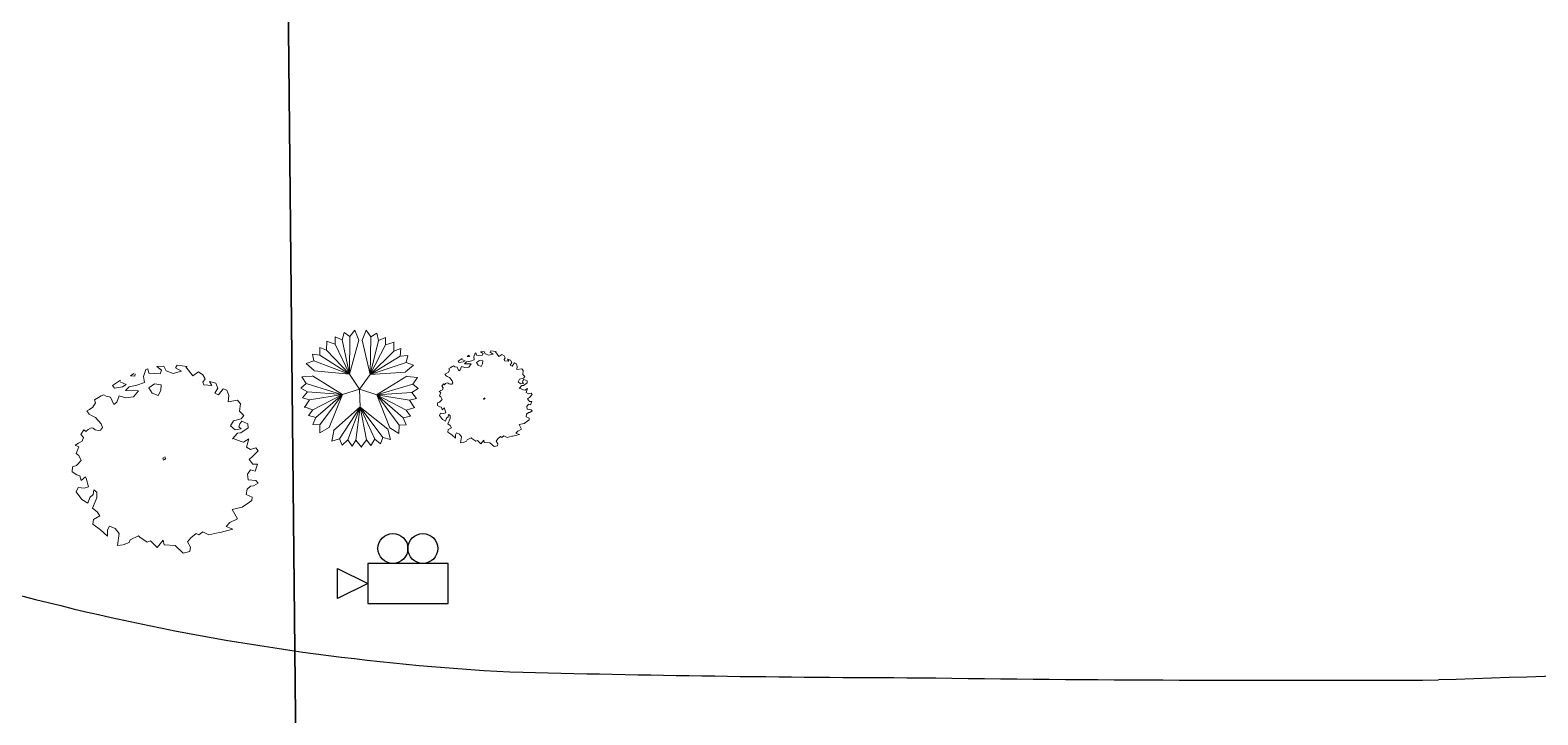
# Model space of a CAD drawing. Extents: x 2080 to 102394, y 2071 to 93424.
# Drawn here: x 84408 to 85310, y 78835 to 79245 of the extents above; entities that cross this region are included whole.
import ezdxf

# ---------------------------------------------------------------- set-up
doc = ezdxf.new("R2010")
doc.units = 0
doc.header["$LTSCALE"] = 20
doc.header["$MEASUREMENT"] = 0
for name, color, linetype, lineweight in [('camera', 11, 'Continuous', 13), ('division', 13, 'Continuous', 18), ('Mango tree', 96, 'Continuous', 5), ('new pillar', 2, 'Continuous', 30), ('PALM TREE', 105, 'Continuous', 9), ('sappotta', 114, 'Continuous', 5)]:
    doc.layers.add(name, color=color, linetype=linetype, lineweight=lineweight)
doc.layers.add('ELEC', color=11, linetype='Continuous')
doc.layers.add('road', color=2, linetype='Continuous')

# ---------------------------------------------------------------- blocks, each defined once
blk = doc.blocks.new('NEEM')
at = {"layer": 'sappotta', "linetype": 'Continuous'}
for p, q in [((-0.213, 1.092), (-0.242, 1.007)), ((-0.191, 1.099), (-0.213, 1.092)), ((-0.177, 1.048), (-0.191, 1.099)), ((0.003, 1.132), (-0.083, 1.127)), ((-0.083, 1.127), (-0.023, 1.083)), ((0.03, 1.077), (0.003, 1.132)), ((0.162, 1.144), (0.142, 1.112)), ((0.142, 1.112), (0.216, 1.072)), ((0.283, 1.13), (0.162, 1.144)), ((0.267, 1.123), (0.283, 1.13)), ((0.351, 1.016), (0.267, 1.123)), ((-0.517, 0.963), (-0.614, 0.901)), ((-0.521, 0.945), (-0.521, 0.945)), ((-0.449, 0.913), (-0.521, 0.945)), ((-0.494, 0.884), (-0.449, 0.913)), ((-0.359, 1.043), (-0.396, 1.016)), ((-0.396, 1.016), (-0.345, 1.011)), ((-0.345, 1.011), (-0.34, 1.039)), ((-0.23, 0.935), (-0.32, 0.906)), ((-0.242, 1.007), (-0.23, 0.935)), ((-0.043, 1.039), (-0.177, 1.048)), ((-0.108, 0.922), (-0.177, 0.872)), ((-0.027, 0.908), (-0.108, 0.922)), ((-0.023, 1.083), (-0.043, 1.039)), ((-0.034, 0.839), (-0.027, 0.908)), ((0.114, 1.043), (0.03, 1.077)), ((0.216, 1.072), (0.114, 1.043)), ((0.421, 1.063), (0.351, 1.016)), ((0.473, 1.03), (0.421, 1.063)), ((0.472, 0.942), (0.501, 0.982)), ((0.483, 0.908), (0.472, 0.942)), ((0.501, 0.982), (0.473, 1.03)), ((0.581, 0.9), (0.483, 0.908)), ((0.551, 0.95), (0.581, 0.9)), ((0.627, 0.928), (0.551, 0.95)), ((0.654, 0.87), (0.627, 0.928)), ((-0.783, 0.757), (-0.83, 0.729)), ((-0.83, 0.729), (-0.826, 0.714)), ((-0.749, 0.774), (-0.783, 0.757)), ((-0.717, 0.789), (-0.749, 0.774)), ((-0.689, 0.772), (-0.717, 0.789)), ((-0.638, 0.758), (-0.689, 0.772)), ((-0.598, 0.672), (-0.638, 0.758)), ((-0.614, 0.901), (-0.589, 0.87)), ((-0.589, 0.87), (-0.494, 0.884)), ((-0.533, 0.776), (-0.562, 0.699)), ((-0.452, 0.75), (-0.533, 0.776)), ((-0.415, 0.884), (-0.459, 0.839)), ((-0.459, 0.839), (-0.303, 0.837)), ((-0.361, 0.762), (-0.452, 0.75)), ((-0.32, 0.906), (-0.415, 0.884)), ((-0.303, 0.837), (-0.361, 0.762)), ((-0.177, 0.872), (-0.139, 0.809)), ((-0.139, 0.809), (-0.067, 0.78)), ((-0.067, 0.78), (-0.034, 0.839)), ((0.616, 0.806), (0.654, 0.87)), ((0.66, 0.788), (0.616, 0.806)), ((0.715, 0.86), (0.66, 0.788)), ((0.762, 0.844), (0.715, 0.86)), ((0.783, 0.779), (0.762, 0.844)), ((0.776, 0.704), (0.783, 0.779)), ((-0.892, 0.613), (-0.923, 0.594)), ((-0.923, 0.594), (-0.895, 0.555)), ((-0.895, 0.555), (-0.868, 0.54)), ((-0.85, 0.638), (-0.892, 0.613)), ((-0.818, 0.692), (-0.85, 0.638)), ((-0.826, 0.714), (-0.818, 0.692)), ((-0.562, 0.699), (-0.598, 0.672)), ((0.888, 0.723), (0.776, 0.704)), ((0.924, 0.679), (0.888, 0.723)), ((0.913, 0.591), (0.924, 0.679)), ((0.964, 0.541), (0.913, 0.591)), ((-0.96, 0.366), (-0.994, 0.31)), ((-0.935, 0.345), (-0.96, 0.366)), ((-0.908, 0.372), (-0.935, 0.345)), ((-0.87, 0.389), (-0.908, 0.372)), ((-0.846, 0.386), (-0.87, 0.389)), ((-0.868, 0.54), (-0.818, 0.517)), ((-0.821, 0.367), (-0.846, 0.386)), ((-0.788, 0.359), (-0.821, 0.367)), ((-0.818, 0.517), (-0.752, 0.44)), ((-0.735, 0.394), (-0.757, 0.361)), ((-0.752, 0.44), (-0.735, 0.394)), ((0.804, 0.415), (0.84, 0.475)), ((0.86, 0.367), (0.804, 0.415)), ((0.84, 0.475), (0.934, 0.5)), ((0.933, 0.378), (0.86, 0.367)), ((0.917, 0.437), (0.904, 0.404)), ((0.904, 0.404), (0.933, 0.378)), ((0.942, 0.471), (0.917, 0.437)), ((0.93, 0.332), (1.018, 0.389)), ((0.934, 0.5), (0.964, 0.541)), ((1.014, 0.439), (0.942, 0.471)), ((1.018, 0.389), (1.014, 0.439)), ((-1.023, 0.208), (-1.062, 0.182)), ((-1.062, 0.182), (-1.02, 0.162)), ((-0.978, 0.229), (-1.023, 0.208)), ((-0.994, 0.31), (-0.961, 0.275)), ((-0.961, 0.275), (-0.978, 0.229)), ((-0.757, 0.361), (-0.788, 0.359)), ((0.829, 0.259), (0.888, 0.326)), ((0.838, 0.262), (0.829, 0.259)), ((0.931, 0.228), (0.838, 0.262)), ((0.888, 0.326), (0.93, 0.332)), ((0.962, 0.217), (0.931, 0.228)), ((1.025, 0.259), (0.962, 0.217)), ((0.996, 0.16), (1.025, 0.259)), ((-1.02, 0.162), (-1.049, 0.084)), ((-1.049, 0.084), (-1.017, 0.059)), ((-1.017, 0.059), (-0.991, -0.002)), ((0.02, 0.041), (-0.009, 0.024)), ((-0.009, 0.024), (0, 0)), ((0, 0), (0.014, 0.011)), ((0.014, 0.011), (0.027, 0.031)), ((1.046, 0.129), (0.996, 0.16)), ((1.029, 0.011), (1.074, 0.049)), ((1.074, -0.047), (1.029, 0.011)), ((1.109, 0.149), (1.046, 0.129)), ((1.074, 0.049), (1.137, 0.114)), ((1.137, 0.114), (1.109, 0.149)), ((-1.097, -0.077), (-1.098, -0.14)), ((-1.098, -0.14), (-1.044, -0.173)), ((-1.048, -0.062), (-1.097, -0.077)), ((-0.991, -0.002), (-1.048, -0.062)), ((-1.044, -0.173), (-1.007, -0.185)), ((1.007, -0.166), (1.046, -0.114)), ((1.016, -0.234), (1.007, -0.166)), ((1.046, -0.114), (1.1, -0.129)), ((1.129, -0.047), (1.074, -0.047)), ((1.1, -0.129), (1.129, -0.047)), ((-1.025, -0.325), (-1.052, -0.378)), ((-0.953, -0.336), (-1.025, -0.325)), ((-1.007, -0.185), (-0.992, -0.244)), ((-0.992, -0.244), (-0.937, -0.198)), ((-0.902, -0.318), (-0.953, -0.336)), ((-0.937, -0.198), (-0.93, -0.213)), ((-0.93, -0.213), (-0.902, -0.318)), ((-0.848, -0.411), (-0.837, -0.355)), ((-0.837, -0.355), (-0.803, -0.383)), ((0.992, -0.411), (1.004, -0.349)), ((1.004, -0.349), (1.045, -0.311)), ((1.11, -0.243), (1.016, -0.234)), ((1.045, -0.311), (1.083, -0.306)), ((1.083, -0.306), (1.137, -0.273)), ((1.137, -0.273), (1.11, -0.243)), ((-1.052, -0.378), (-0.982, -0.471)), ((-0.982, -0.471), (-0.91, -0.516)), ((-0.91, -0.516), (-0.888, -0.446)), ((-0.888, -0.446), (-0.848, -0.411)), ((-0.803, -0.452), (-0.853, -0.576)), ((-0.803, -0.383), (-0.803, -0.452)), ((0.943, -0.565), (1.032, -0.503)), ((1.066, -0.443), (0.992, -0.411)), ((1.032, -0.503), (1.061, -0.484)), ((1.061, -0.484), (1.066, -0.443)), ((-0.853, -0.576), (-0.797, -0.619)), ((-0.844, -0.71), (-0.852, -0.77)), ((-0.766, -0.668), (-0.844, -0.71)), ((-0.797, -0.619), (-0.766, -0.668)), ((0.797, -0.747), (0.887, -0.704)), ((0.826, -0.591), (0.943, -0.565)), ((0.887, -0.704), (0.826, -0.591)), ((-0.852, -0.77), (-0.758, -0.838)), ((-0.758, -0.838), (-0.675, -0.912)), ((-0.676, -0.836), (-0.649, -0.791)), ((-0.675, -0.912), (-0.676, -0.836)), ((-0.649, -0.791), (-0.582, -0.82)), ((-0.582, -0.82), (-0.534, -0.881)), ((-0.534, -0.881), (-0.554, -1.025)), ((0.327, -0.932), (0.391, -0.879)), ((0.391, -0.879), (0.423, -0.897)), ((0.423, -0.897), (0.47, -0.86)), ((0.47, -0.86), (0.543, -0.896)), ((0.543, -0.896), (0.652, -0.871)), ((0.652, -0.871), (0.68, -0.867)), ((0.68, -0.867), (0.834, -0.828)), ((0.751, -0.797), (0.797, -0.747)), ((0.834, -0.828), (0.751, -0.797)), ((-0.554, -1.025), (-0.486, -1.015)), ((-0.486, -1.015), (-0.413, -0.988)), ((-0.413, -0.988), (-0.401, -0.955)), ((-0.401, -0.955), (-0.302, -0.907)), ((-0.302, -0.907), (-0.286, -0.926)), ((-0.286, -0.926), (-0.197, -0.986)), ((-0.197, -0.986), (-0.157, -0.969)), ((-0.157, -0.969), (-0.078, -1.049)), ((-0.078, -1.049), (-0.006, -0.96)), ((-0.006, -0.96), (0.006, -1.017)), ((0.006, -1.017), (0.139, -1.026)), ((0.139, -1.026), (0.236, -1.115)), ((0.287, -0.982), (0.327, -0.932)), ((0.324, -1.046), (0.287, -0.982)), ((0.314, -1.096), (0.324, -1.046)), ((0.236, -1.115), (0.314, -1.096))]:
    blk.add_line(p, q, dxfattribs=at)
blk = doc.blocks.new('palm tree')
at = {"layer": 'new pillar', "color": 96, "lineweight": 5}
for p, q in [((-1.119, 1.518), (-1.063, 1.79)), ((-1.063, 1.79), (-0.847, 1.64)), ((-0.847, 1.64), (-0.758, 1.956)), ((-0.847, 1.64), (-0.236, 0.602)), ((-0.493, 1.778), (-0.774, 1.95)), ((-0.437, 2.036), (-0.493, 1.778)), ((-0.493, 1.778), (-0.238, 0.606)), ((-0.211, 1.874), (-0.437, 2.036)), ((0.084, 1.934), (-0.238, 0.606)), ((-0.211, 1.874), (-0.238, 0.606)), ((-0.238, 0.606), (0.366, 1.732)), ((-0.087, 2.116), (-0.211, 1.874)), ((0.084, 1.934), (-0.087, 2.116)), ((0.314, 2.113), (0.084, 1.934)), ((0.366, 1.732), (0.314, 2.113)), ((0.484, 1.703), (0.707, 2.016)), ((0.493, 0.426), (0.484, 1.703)), ((0.827, 1.75), (0.493, 0.426)), ((0.707, 2.016), (0.827, 1.75)), ((0.827, 1.75), (1.063, 1.831)), ((1.063, 1.831), (1.06, 1.56)), ((-1.667, 1.336), (-1.376, 1.361)), ((-1.445, 1.022), (-1.667, 1.336)), ((-1.376, 1.361), (-1.374, 1.611)), ((-1.376, 1.361), (-0.24, 0.608)), ((-1.374, 1.611), (-1.119, 1.518)), ((-1.119, 1.518), (-0.238, 0.606)), ((1.06, 1.56), (0.493, 0.426)), ((1.265, 1.344), (0.493, 0.426)), ((1.06, 1.56), (1.335, 1.598)), ((1.335, 1.598), (1.265, 1.344)), ((1.265, 1.344), (1.593, 1.365)), ((1.513, 1.056), (1.582, 1.378)), ((-1.832, 0.625), (-2.055, 0.512)), ((-1.559, 0.838), (-1.939, 0.896)), ((-1.939, 0.896), (-1.832, 0.625)), ((-1.832, 0.625), (-0.651, -0.057)), ((-0.644, -0.057), (-1.553, 0.851)), ((-0.236, 0.602), (-1.454, 1.01)), ((0, 0), (-0.238, 0.606)), ((1.513, 1.056), (0.489, 0.423)), ((1.697, 0.822), (0.493, 0.426)), ((1.852, 0.563), (0.496, 0.427)), ((1.775, 1.088), (1.513, 1.056)), ((1.697, 0.822), (1.775, 1.088)), ((1.967, 0.785), (1.697, 0.822)), ((1.852, 0.563), (1.967, 0.785)), ((2.097, 0.406), (1.852, 0.563)), ((-1.845, 0.027), (-2.089, -0.194)), ((-1.858, 0.325), (-2.076, 0.154)), ((-2.076, 0.154), (-1.845, 0.027)), ((-2.055, 0.512), (-1.858, 0.325)), ((-1.858, 0.325), (-0.649, -0.057)), ((-1.845, 0.027), (-0.644, -0.057)), ((0, 0), (-0.649, -0.057)), ((0, 0), (-0.127, -0.639)), ((0, 0), (0.493, 0.426)), ((0.489, 0.423), (1.757, 0.217)), ((0.551, -0.339), (1.769, 0.067)), ((1.755, 0.231), (2.097, 0.406)), ((1.769, 0.053), (2.135, -0.065)), ((-1.812, -0.351), (-2.09, -0.177)), ((-2.017, -0.517), (-1.812, -0.351)), ((-1.772, -0.646), (-2.017, -0.517)), ((-1.812, -0.351), (-0.649, -0.057)), ((-1.772, -0.646), (-0.649, -0.057)), ((-1.694, -0.938), (-0.649, -0.057)), ((-0.649, -0.057), (-1.387, -1.099)), ((0, 0), (0.554, -0.341)), ((1.663, -0.801), (0.551, -0.339)), ((0.554, -0.341), (0.75, -1.604)), ((1.096, -1.596), (0.554, -0.341)), ((1.296, -1.37), (0.554, -0.341)), ((1.464, -1.124), (0.554, -0.341)), ((1.807, -0.54), (0.554, -0.341)), ((1.918, -0.26), (0.557, -0.342)), ((2.067, -0.461), (1.807, -0.54)), ((1.807, -0.54), (1.926, -0.79)), ((2.135, -0.065), (1.918, -0.26)), ((1.918, -0.26), (2.067, -0.461)), ((-1.933, -0.865), (-1.772, -0.646)), ((-1.694, -0.938), (-1.933, -0.865)), ((-1.751, -1.223), (-1.694, -0.938)), ((-0.126, -0.634), (-1.252, -1.252)), ((-1.113, -1.584), (-0.128, -0.641)), ((-0.832, -1.693), (-0.127, -0.639)), ((-0.543, -1.764), (-0.126, -0.634)), ((-0.171, -1.838), (-0.127, -0.639)), ((-0.127, -0.639), (0.666, -1.64)), ((0.425, -1.889), (-0.127, -0.639)), ((0.124, -1.882), (-0.127, -0.639)), ((1.926, -0.79), (1.663, -0.801)), ((1.663, -0.801), (1.782, -1.107)), ((-1.387, -1.099), (-1.751, -1.223)), ((-1.242, -1.262), (-1.404, -1.61)), ((-1.404, -1.61), (-1.113, -1.584)), ((-1.113, -1.584), (-1.067, -1.829)), ((0.75, -1.604), (1.02, -1.877)), ((1.02, -1.877), (1.096, -1.596)), ((1.096, -1.596), (1.342, -1.638)), ((1.296, -1.37), (1.573, -1.364)), ((1.342, -1.638), (1.296, -1.37)), ((1.464, -1.124), (1.791, -1.093)), ((1.573, -1.364), (1.464, -1.124)), ((-1.067, -1.829), (-0.832, -1.693)), ((-0.832, -1.693), (-0.73, -1.95)), ((-0.73, -1.95), (-0.543, -1.764)), ((-0.543, -1.764), (-0.4, -2.059)), ((-0.171, -1.838), (-0.416, -2.056)), ((-0.069, -2.081), (-0.171, -1.838)), ((0.124, -1.882), (-0.069, -2.081)), ((0.289, -2.098), (0.124, -1.882)), ((0.425, -1.889), (0.289, -2.098)), ((0.683, -2.024), (0.425, -1.889)), ((0.666, -1.64), (0.683, -2.024))]:
    blk.add_line(p, q, dxfattribs=at)
blk = doc.blocks.new('A$C22A82026')
at = {"layer": 'ELEC', "ltscale": 0.5}
blk.add_lwpolyline([(-10.21, 5.71), (-10.21, -6.29), (13.79, -6.29), (13.79, 5.71)], close=True, dxfattribs=at)
blk.add_lwpolyline([(-10.21, -0.29), (-19.21, -4.79), (-19.21, 4.21), (-10.21, -0.29)], dxfattribs=at)
blk = doc.blocks.new('A$C265A360F')
at = {"layer": 'ELEC', "ltscale": 0.5}
for centre in [(33.06, 20.94), (50.94, 20.94)]:
    blk.add_circle(centre, 8.94, dxfattribs=at)
at = {"layer": 'ELEC', "ltscale": 0.5, "xscale": 2, "yscale": 2, "zscale": 2}
blk.add_blockref('A$C22A82026', (38.42, 0.59), dxfattribs=at)

msp = doc.modelspace()

# ---------------------------------------------------------------- linework, layer by layer
at = {"layer": 'division', "lineweight": 35, "ltscale": 0.25}
msp.add_line((84567.485, 78766.38), (84552.02, 80276.174), dxfattribs=at)
at = {"layer": 'road', "linetype": 'Continuous', "ltscale": 0.5}
for centre, radius, start, end in [((84771.895, 80312.518), 1453.595, 247.365969, 266.965628), ((84969.953, 89527.518), 10670.101, 268.5231364, 269.8385514), ((85676.434, 66925.312), 11938.43, 90.422077, 92.0454972), ((85166.137, 95498.5), 16642.579, 269.2210571, 270.2898006)]:
    msp.add_arc(centre, radius, start, end, dxfattribs=at)

# ---------------------------------------------------------------- block references
at = {"layer": 'camera', "ltscale": 0.5}
msp.add_blockref('A$C265A360F', (84591.955, 78913.889), dxfattribs=at)
at = {"layer": 'Mango tree', "linetype": 'Continuous'}
for p, xscale, yscale, zscale in [((84679.497, 79023.99, -0.001), 25.34120725055982, 25.34120725058892, 25.34120725041106), ((84487.867, 78987.55), 49.73619491429417, 49.73619491435238, 49.7361949140131)]:
    msp.add_blockref('NEEM', p, dxfattribs=dict(at, xscale=xscale, yscale=yscale, zscale=zscale))
at = {"layer": 'PALM TREE', "color": 2, "xscale": 16.56585919355923, "yscale": 16.56585919354984, "zscale": 16.56585919355646, "rotation": 13.0160703837986}
msp.add_blockref('palm tree', (84605.078, 79030.176), dxfattribs=at)

doc.saveas('drawing.dxf')
